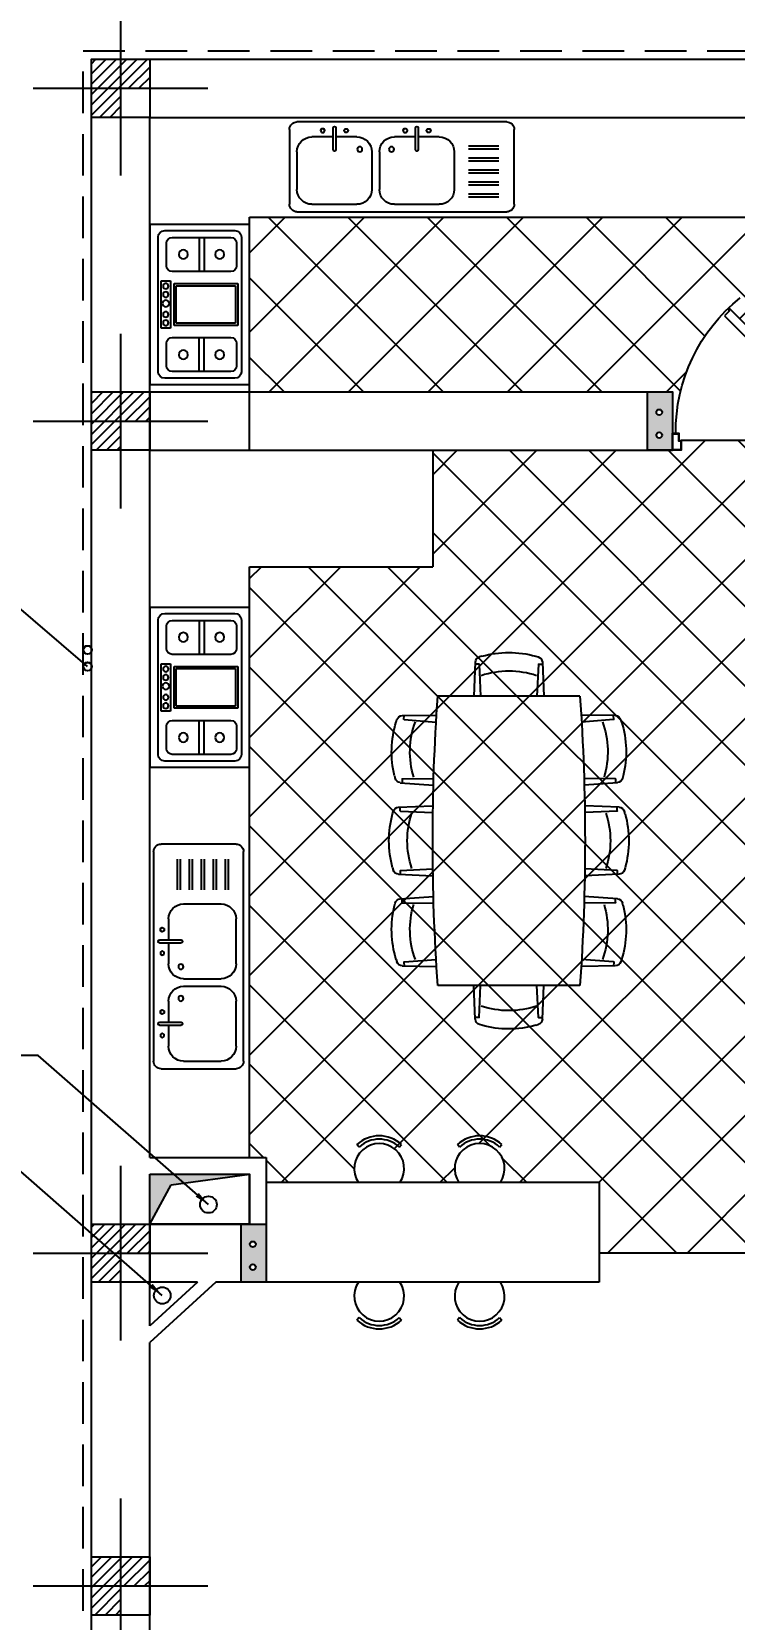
# Model space of a CAD drawing. Header units: inches. Extents: x -1482 to -895, y -39 to 122.
# Drawn here: x -1437.9 to -1433.68, y 71.57 to 81.11 of the extents above; entities that cross this region are included whole.
import ezdxf

# ---------------------------------------------------------------- set-up
doc = ezdxf.new("R2010")
doc.units = ezdxf.units.IN
doc.header["$MEASUREMENT"] = 0
doc.header["$PDMODE"] = 3
doc.linetypes.add('DASHED2', pattern=[0.375, 0.25, -0.125])
doc.layers.get('Defpoints').update_dxf_attribs({"lineweight": 15})
for name, color, linetype in [('1', 251, 'Continuous'), ('axe', 150, 'Continuous'), ('fur', 22, 'Continuous'), ('GRADIANT', 251, 'Continuous')]:
    doc.layers.add(name, color=color, linetype=linetype)
doc.styles.add('COLI', font='TIMES.TTF', dxfattribs={"height": 0.25})
doc.styles.get("Standard").update_dxf_attribs({"font": 'verdana.TTF'})
doc.dimstyles.new('111', dxfattribs={"dimscale": 0, "dimtxt": 0.2, "dimasz": 0.1, "dimexe": 0.2, "dimexo": 0.5, "dimgap": 0.1, "dimtad": 1, "dimlfac": 1, "dimzin": 0, "dimdsep": 46, "dimtxsty": 'COLI', "dimblk1": 'OPEN30', "dimblk2": 'OPEN30', "dimsah": 1, "dimcen": 0, "dimse1": 1, "dimse2": 1, "dimclrd": 252, "dimclre": 1, "dimclrt": 1, "dimadec": 0, "dimazin": 0, "dimtfac": 0.5, "dimtix": 1, "dimtofl": 0, "dimtmove": 2, "dimatfit": 3, "dimldrblk": 'OPEN30', "dimfxl": 1, "dimtolj": 1, "dimtzin": 0, "dimlwd": 5, "dimarcsym": 0})
doc.dimstyles.get("Standard").update_dxf_attribs({"dimtxt": 0.2, "dimasz": 0.09, "dimexe": 0.18, "dimexo": 0.0625, "dimgap": 0.09, "dimtad": 0, "dimzin": 0, "dimdsep": 46, "dimtxsty": 'Standard', "dimblk": 'ARCHTICK', "dimcen": 0.09, "dimse1": 1, "dimse2": 1, "dimclrd": 1, "dimclrt": 1, "dimadec": 0, "dimazin": 0, "dimtfac": 1, "dimtofl": 0, "dimtmove": 1, "dimatfit": 3, "dimfxl": 1, "dimtolj": 1, "dimtzin": 0, "dimarcsym": 0})

# ---------------------------------------------------------------- blocks, each defined once
blk = doc.blocks.new('A$C78557366')
at = {"layer": 'GRADIANT', "ltscale": 0.3}
h = blk.add_hatch(dxfattribs=at)
h.set_pattern_fill('ANSI31', color=256, scale=0.2)
h.paths.add_polyline_path([(-0.1, 0), (0, 0), (0, 0.1), (-0.1, 0.1)], flags=16)
h.paths.add_polyline_path([(0.1, 0), (0.1, 0.1), (-0.1, 0.1), (-0.1, 0)], flags=17)
h.paths.add_polyline_path([(0, -0.1), (0.1, -0.1), (0.1, 0.1), (0, 0.1)])
h.paths.add_polyline_path([(0.1, -0.1), (0.1, 0.1), (-0.1, 0.1), (-0.1, -0.1)])
at = {"layer": 'axe', "ltscale": 0.3}
for p, q in [((0, 0.3), (0, -0.3)), ((-0.3, 0), (0.3, 0))]:
    blk.add_line(p, q, dxfattribs=at)
blk.add_lwpolyline([(0.1, 0.1), (-0.1, 0.1), (-0.1, -0.1), (0.1, -0.1)], close=True, dxfattribs=at)
blk = doc.blocks.new('_Open30')
at = {"color": 0, "linetype": 'ByBlock', "lineweight": -2}
for p, q in [((-1, 0.268), (0, 0)), ((0, 0), (-1, -0.268)), ((0, 0), (-1, 0))]:
    blk.add_line(p, q, dxfattribs=at)
blk = doc.blocks.new('*D555')
at = {"color": 252, "lineweight": 5, "ltscale": 0.3, "transparency": 16777216}
blk.add_line((-1438.2038, 80.8979), (-1438.2038, 63.0979), dxfattribs=at)
at = {"layer": 'Defpoints', "color": 0, "ltscale": 0.3, "transparency": 16777216}
for p in [(-1437.016, 80.9979), (-1438.2038, 62.9979), (-1437.016, 62.9979)]:
    blk.add_point(p, dxfattribs=at)
at = {"color": 252, "lineweight": 5, "ltscale": 0.3, "transparency": 16777216, "xscale": 0.1, "yscale": 0.1, "zscale": 0.1}
for p, rotation in [((-1438.2038, 80.9979), 90), ((-1438.2038, 62.9979), 270)]:
    blk.add_blockref('_Open30', p, dxfattribs=dict(at, rotation=rotation))
at = {"color": 1, "ltscale": 0.3, "transparency": 16777216, "insert": (-1438.4313, 71.9979), "char_height": 0.25, "attachment_point": 5, "rotation": 90, "style": 'COLI'}
blk.add_mtext('\\A1;18.00', dxfattribs=at)
blk = doc.blocks.new('A$C3F8B090B')
h = blk.add_hatch(color=1)
h.paths.add_polyline_path([(0, 0), (0.15, 0), (0.15, 0.35), (0, 0.35)])
h.paths.add_polyline_path([(0.0977, 0.122, -1), (0.063, 0.122, -1)], flags=16)
h.paths.add_polyline_path([(0.0977, 0.2594, -1), (0.063, 0.2594, -1)], flags=16)
at = {"color": 1}
blk.add_lwpolyline([(0.15, 0.35), (0.15, 0), (0, 0), (0, 0.35)], close=True, dxfattribs=at)
for centre in [(0.0803, 0.2594), (0.0803, 0.122)]:
    blk.add_circle(centre, 0.0174, dxfattribs=at)
blk = doc.blocks.new('DR10045K')
at = {"layer": 'fur', "color": 227}
blk.add_line((-0.0481, -0.0545), (-0.9919, -0.0545), dxfattribs=at)
at = {"layer": 'fur', "color": 227, "linetype": 'Continuous'}
for p, q in [((-0.4028, -0.4202), (-0.0603, -0.0777)), ((-0.0603, -0.0777), (-0.0314, -0.1067)), ((-0.0143, -0.1017), (-0.3678, -0.4552)), ((-0.031, -0.107), (-0.02, -0.096)), ((-0.02, -0.096), (-0.0143, -0.1017)), ((-0.7454, -0.7628), (-0.4028, -0.4202)), ((-0.3678, -0.4552), (-0.7214, -0.8088)), ((-0.716, -0.7921), (-0.7454, -0.7628)), ((-0.7271, -0.8031), (-0.716, -0.7921)), ((-0.7214, -0.8088), (-0.7271, -0.8031))]:
    blk.add_line(p, q, dxfattribs=at)
for points in [[(-0.9919, -0.0545), (-0.9919, 0), (-1.04, 0), (-1.04, -0.096), (-1.0044, -0.096), (-1.0044, -0.0545)], [(-0.0481, -0.0545), (-0.0481, 0), (0, 0), (0, -0.096), (-0.0356, -0.096), (-0.0356, -0.0545)], [(-0.9939, -0.0525), (-0.9939, -0.002), (-1.038, -0.002), (-1.038, -0.094), (-1.0064, -0.094), (-1.0064, -0.0525)], [(-0.0461, -0.0525), (-0.0461, -0.002), (-0.002, -0.002), (-0.002, -0.094), (-0.0336, -0.094), (-0.0336, -0.0525)]]:
    blk.add_lwpolyline(points, close=True, dxfattribs=at)
at = {"layer": 'fur', "color": 227}
blk.add_arc((-0.0497, -0.1055), 0.9725, 179.43894, 231.41438, dxfattribs=at)
blk = doc.blocks.new('A$C2BA71186')
at = {"layer": 'fur', "linetype": 'Continuous'}
for p, q in [((-0.2927, -0.0309), (-0.2927, 0.7691)), ((-0.2927, 0.7691), (0.2073, 0.7691)), ((0.1323, 0.7392), (-0.2193, 0.7392)), ((0.2073, 0.7691), (0.2073, -0.0309)), ((-0.2522, 0.7064), (-0.2522, 0.0328)), ((-0.2275, 0.6762), (-0.2275, 0.563)), ((0.0944, 0.7048), (-0.1989, 0.7048)), ((-0.0654, 0.7033), (-0.0654, 0.533)), ((-0.0408, 0.7033), (-0.0408, 0.5331)), ((0.123, 0.563), (0.123, 0.6762)), ((0.1651, 0.0328), (0.1651, 0.7064)), ((-0.1989, 0.5344), (0.0944, 0.5344)), ((0.1038, 0.4877), (0.1038, 0.2506)), ((0.1496, 0.4877), (0.1038, 0.4877)), ((0.1496, 0.2506), (0.1496, 0.4877)), ((-0.2334, 0.4739), (-0.2334, 0.2645)), ((0.0852, 0.4739), (-0.2334, 0.4739)), ((-0.2228, 0.4634), (-0.2228, 0.2751)), ((0.0746, 0.4634), (-0.2228, 0.4634)), ((0.0746, 0.2751), (0.0746, 0.4634)), ((0.0852, 0.2645), (0.0852, 0.4739)), ((-0.2334, 0.2645), (0.0852, 0.2645)), ((-0.2228, 0.2751), (0.0746, 0.2751)), ((0.1038, 0.2506), (0.1496, 0.2506)), ((-0.2275, 0.1753), (-0.2275, 0.062)), ((0.0944, 0.2039), (-0.1989, 0.2039)), ((-0.0654, 0.0349), (-0.0654, 0.2052)), ((-0.0408, 0.0349), (-0.0408, 0.2051)), ((0.123, 0.062), (0.123, 0.1753)), ((-0.2193, 0), (0.1323, 0)), ((-0.1989, 0.0334), (0.0944, 0.0334)), ((0.2073, -0.0309), (-0.2927, -0.0309))]:
    blk.add_line(p, q, dxfattribs=at)
for centre, radius in [((-0.1433, 0.6203), 0.0229), ((0.0387, 0.6203), 0.0229), ((0.1267, 0.4189), 0.0137), ((0.1269, 0.4612), 0.0137), ((0.1267, 0.3747), 0.0166), ((0.1267, 0.3193), 0.0137), ((0.1269, 0.277), 0.0137), ((-0.1433, 0.1179), 0.0229), ((0.0387, 0.1179), 0.0229)]:
    blk.add_circle(centre, radius, dxfattribs=at)
for centre, radius, start, end in [((-0.2193, 0.7064), 0.0328, 90, 180), ((0.1323, 0.7064), 0.0328, 0, 90), ((-0.1989, 0.6762), 0.0286, 90, 180), ((0.0944, 0.6762), 0.0286, 0, 90), ((-0.1989, 0.563), 0.0286, 180, 270), ((0.0944, 0.563), 0.0286, 270, 0), ((-0.1989, 0.1753), 0.0286, 90, 180), ((0.0944, 0.1753), 0.0286, 0, 90), ((-0.2193, 0.0328), 0.0328, 180, 270), ((-0.1989, 0.062), 0.0286, 180, 270), ((0.0944, 0.062), 0.0286, 270, 0), ((0.1323, 0.0328), 0.0328, 270, 0)]:
    blk.add_arc(centre, radius, start, end, dxfattribs=at)
blk = doc.blocks.new('Sink8')
at = {"layer": 'fur'}
for p, q in [((-0.575, 0), (0.825, 0)), ((-0.625, -0.55), (-0.625, -0.05)), ((-0.125, -0.1), (0.015, -0.1)), ((0.015, -0.04), (0.015, -0.184)), ((0.035, -0.04), (0.035, -0.184)), ((0.035, -0.1), (0.175, -0.1)), ((0.425, -0.1), (0.565, -0.1)), ((0.565, -0.04), (0.565, -0.184)), ((0.585, -0.04), (0.585, -0.184)), ((0.585, -0.1), (0.725, -0.1)), ((0.875, -0.05), (0.875, -0.55)), ((-0.32, -0.16), (-0.523, -0.16)), ((-0.32, -0.18), (-0.523, -0.18)), ((-0.225, -0.2), (-0.225, -0.45)), ((0.275, -0.2), (0.275, -0.45)), ((0.325, -0.2), (0.325, -0.45)), ((0.825, -0.2), (0.825, -0.45)), ((-0.32, -0.24), (-0.523, -0.24)), ((-0.32, -0.26), (-0.523, -0.26)), ((-0.32, -0.32), (-0.523, -0.32)), ((-0.32, -0.34), (-0.523, -0.34)), ((-0.32, -0.4), (-0.523, -0.4)), ((-0.32, -0.42), (-0.523, -0.42)), ((-0.32, -0.48), (-0.523, -0.48)), ((-0.32, -0.5), (-0.523, -0.5)), ((0.825, -0.6), (-0.575, -0.6)), ((0.175, -0.55), (-0.125, -0.55)), ((0.725, -0.55), (0.425, -0.55))]:
    blk.add_line(p, q, dxfattribs=at)
for points in [[(-0.061, -0.071), (-0.046, -0.071), (-0.038, -0.058), (-0.046, -0.045), (-0.061, -0.045), (-0.068, -0.058)], [(0.111, -0.071), (0.096, -0.071), (0.088, -0.058), (0.096, -0.045), (0.111, -0.045), (0.118, -0.058)], [(0.489, -0.071), (0.504, -0.071), (0.512, -0.058), (0.504, -0.045), (0.489, -0.045), (0.482, -0.058)], [(0.661, -0.071), (0.646, -0.071), (0.638, -0.058), (0.646, -0.045), (0.661, -0.045), (0.668, -0.058)]]:
    blk.add_lwpolyline(points, close=True, dxfattribs=at)
for centre in [(0.194, -0.182), (0.406, -0.182)]:
    blk.add_circle(centre, 0.017, dxfattribs=at)
for centre, radius, start, end in [((-0.575, -0.05), 0.05, 90, 180), ((-0.125, -0.2), 0.1, 90, 180), ((0.025, -0.04), 0.01, 0, 180), ((0.175, -0.2), 0.1, 0, 90), ((0.425, -0.2), 0.1, 90, 180), ((0.575, -0.04), 0.01, 0, 180), ((0.725, -0.2), 0.1, 0, 90), ((0.825, -0.05), 0.05, 0, 90), ((0.025, -0.184), 0.01, 180, 0), ((0.575, -0.184), 0.01, 180, 0), ((-0.125, -0.45), 0.1, 180, 270), ((0.175, -0.45), 0.1, 270, 360), ((0.425, -0.45), 0.1, 180, 270), ((0.725, -0.45), 0.1, 270, 360), ((-0.575, -0.55), 0.05, 180, 270), ((0.825, -0.55), 0.05, 270, 0)]:
    blk.add_arc(centre, radius, start, end, dxfattribs=at)
blk = doc.blocks.new('A$C42381CC8')
at = {"layer": 'fur', "color": 244}
for p, q in [((-0.216, 1.045), (-0.226, 0.802)), ((-0.189, 1.032), (-0.217, 1.032)), ((-0.187, 1.031), (-0.177, 0.802)), ((-0.169, 1.088), (-0.186, 1.083)), ((0.216, 1.088), (0.233, 1.083)), ((0.235, 1.031), (0.225, 0.802)), ((0.236, 1.032), (0.261, 1.032)), ((0.263, 1.045), (0.274, 0.802)), ((-0.484, 0.802), (0.531, 0.802)), ((-0.781, 0.618), (-0.775, 0.635)), ((-0.736, 0.664), (-0.494, 0.667)), ((-0.725, 0.636), (-0.724, 0.665)), ((-0.724, 0.635), (-0.495, 0.618)), ((0.784, 0.664), (0.541, 0.667)), ((0.771, 0.635), (0.542, 0.618)), ((0.772, 0.636), (0.771, 0.665)), ((0.828, 0.618), (0.822, 0.635)), ((-0.792, 0.234), (-0.788, 0.216)), ((0.84, 0.234), (0.835, 0.216)), ((-0.751, 0.185), (-0.515, 0.168)), ((-0.738, 0.212), (-0.738, 0.187)), ((-0.737, 0.213), (-0.514, 0.216)), ((0.784, 0.213), (0.561, 0.216)), ((0.798, 0.185), (0.562, 0.168)), ((0.785, 0.212), (0.785, 0.187)), ((-0.763, 0.01), (-0.52, 0.02)), ((-0.75, -0.017), (-0.75, 0.011)), ((0.81, 0.01), (0.568, 0.02)), ((0.798, -0.017), (0.798, 0.011)), ((-0.806, -0.037), (-0.801, -0.02)), ((-0.749, -0.019), (-0.52, -0.029)), ((0.797, -0.019), (0.568, -0.029)), ((0.853, -0.037), (0.848, -0.02)), ((-0.806, -0.422), (-0.801, -0.439)), ((-0.75, -0.442), (-0.75, -0.467)), ((-0.749, -0.441), (-0.519, -0.43)), ((0.797, -0.441), (0.566, -0.43)), ((0.798, -0.442), (0.798, -0.467)), ((0.853, -0.422), (0.848, -0.439)), ((-0.763, -0.469), (-0.518, -0.48)), ((0.81, -0.469), (0.565, -0.48)), ((-0.792, -0.693), (-0.788, -0.676)), ((-0.751, -0.645), (-0.515, -0.627)), ((-0.738, -0.671), (-0.738, -0.647)), ((-0.737, -0.672), (-0.514, -0.676)), ((0.784, -0.672), (0.561, -0.676)), ((0.798, -0.645), (0.562, -0.627)), ((0.785, -0.671), (0.785, -0.647)), ((0.84, -0.693), (0.835, -0.676)), ((-0.781, -1.078), (-0.775, -1.094)), ((-0.736, -1.123), (-0.494, -1.126)), ((-0.725, -1.095), (-0.724, -1.124)), ((-0.724, -1.094), (-0.495, -1.077)), ((0.784, -1.123), (0.541, -1.126)), ((0.771, -1.094), (0.542, -1.077)), ((0.772, -1.095), (0.771, -1.124)), ((0.828, -1.078), (0.822, -1.094)), ((-0.484, -1.262), (0.531, -1.262)), ((-0.216, -1.504), (-0.226, -1.262)), ((-0.187, -1.491), (-0.177, -1.262)), ((0.235, -1.491), (0.225, -1.262)), ((0.263, -1.504), (0.274, -1.262)), ((-0.189, -1.492), (-0.217, -1.492)), ((-0.169, -1.547), (-0.186, -1.542)), ((0.216, -1.547), (0.233, -1.542)), ((0.236, -1.492), (0.261, -1.492))]:
    blk.add_line(p, q, dxfattribs=at)
for centre, radius, start, end in [((-0.174, 1.043), 0.0416, 106.4199, 177.4596), ((-0.189, 1.031), 0.00104, 2.5404, 90), ((0.024, 0.395), 0.719, 74.4748, 105.5252), ((0.221, 1.043), 0.0416, 2.5404, 73.5801), ((0.236, 1.031), 0.00104, 90, 177.4596), ((0.023, 0.358), 0.625, 71.5812, 108.4188), ((14.213, -0.23), 14.733, 175.9835, 184.0165), ((-14.166, -0.23), 14.733, 355.9835, 4.0165), ((-0.094, 0.405), 0.719, 162.7449, 193.7954), ((-0.736, 0.622), 0.0416, 90.8105, 161.8502), ((-0.724, 0.636), 0.00104, 178.2701, 265.7298), ((-0.057, 0.404), 0.625, 159.8514, 196.6889), ((0.104, 0.404), 0.625, 343.3111, 20.1486), ((0.771, 0.636), 0.00104, 274.2702, 1.7299), ((0.783, 0.622), 0.0416, 18.1498, 89.1895), ((0.141, 0.405), 0.719, 346.2046, 17.2551), ((-0.748, 0.227), 0.0416, 194.6901, 265.7298), ((-0.737, 0.212), 0.00104, 90.8105, 178.2701), ((0.784, 0.212), 0.00104, 1.7299, 89.1895), ((0.795, 0.227), 0.0416, 274.2702, 345.3099), ((-0.761, -0.032), 0.0416, 92.5404, 163.5801), ((0.808, -0.032), 0.0416, 16.4199, 87.4596), ((-0.113, -0.23), 0.719, 164.4748, 195.5252), ((-0.749, -0.017), 0.00104, 180, 267.4596), ((-0.076, -0.229), 0.625, 161.5812, 198.4188), ((0.123, -0.229), 0.625, 341.5812, 18.4188), ((0.796, -0.017), 0.00104, 272.5404, 360), ((0.16, -0.23), 0.719, 344.4748, 15.5252), ((-0.761, -0.427), 0.0416, 196.4199, 267.4596), ((-0.749, -0.442), 0.00104, 92.5404, 180), ((0.796, -0.442), 0.00104, 0, 87.4596), ((0.808, -0.427), 0.0416, 272.5404, 343.5801), ((-0.748, -0.686), 0.0416, 94.2702, 165.3099), ((-0.737, -0.671), 0.00104, 181.7299, 269.1895), ((0.784, -0.671), 0.00104, 270.8105, 358.2701), ((0.795, -0.686), 0.0416, 14.6901, 85.7298), ((-0.094, -0.864), 0.719, 166.2046, 197.2551), ((-0.057, -0.863), 0.625, 163.3111, 200.1486), ((0.104, -0.863), 0.625, 339.8514, 16.6889), ((0.141, -0.864), 0.719, 342.7449, 13.7954), ((-0.736, -1.081), 0.0416, 198.1498, 269.1895), ((-0.724, -1.095), 0.00104, 94.2702, 181.7299), ((0.771, -1.095), 0.00104, 358.2701, 85.7298), ((0.783, -1.081), 0.0416, 270.8105, 341.8502), ((0.023, -0.817), 0.625, 251.5812, 288.4188), ((-0.174, -1.502), 0.0416, 182.5404, 253.5801), ((-0.189, -1.49), 0.00104, 270, 357.4596), ((0.024, -0.854), 0.719, 254.4748, 285.5252), ((0.221, -1.502), 0.0416, 286.4199, 357.4596), ((0.236, -1.49), 0.00104, 182.5404, 270)]:
    blk.add_arc(centre, radius, start, end, dxfattribs=at)
blk = doc.blocks.new('_ArchTick')
at = {"color": 0, "linetype": 'ByBlock', "const_width": 0.15}
blk.add_lwpolyline([(-0.5, -0.5), (0.5, 0.5)], dxfattribs=at)

msp = doc.modelspace()

# ---------------------------------------------------------------- hatches: boundary and pattern name
at = {"ltscale": 0.3}
msp.add_hatch(color=256, dxfattribs=at).paths.add_polyline_path([(-1436.5882, 74.2479), (-1437.1882, 74.2479), (-1437.1882, 73.9479), (-1437.0597, 74.1832)])
at = {"layer": 'fur', "true_color": 0x474747}
h = msp.add_hatch(dxfattribs=at)
h.set_pattern_fill('ANSI37,_O', color=49, scale=2.7)
h.set_pattern_definition([(45, (0, 0), (-0.23864854, 0.23864854), []), (135, (0, 0), (-0.23864854, -0.23864854), [])])
h.paths.add_polyline_path([(-1436.5882, 79.9979), (-1436.5882, 78.9479), (-1434.1967, 78.9479), (-1434.1967, 78.9479), (-1434.0467, 78.9479), (-1434.0467, 78.6994), (-1434.0278, 78.6994, -0.207434), (-1433.7097, 79.4534), (-1433.3357, 79.0794), (-1433.0292, 78.7729), (-1432.9467, 78.7729), (-1432.9467, 78.9479), (-1432.8882, 78.9479), (-1432.8882, 79.3479), (-1432.8882, 79.9979)])
h = msp.add_hatch(dxfattribs=at)
h.set_pattern_fill('ANSI37,_O', color=49, scale=2.7)
h.set_pattern_definition([(45, (-236.21375, 0), (-0.23864854, 0.23864854), []), (135, (-236.21375, 0), (-0.23864854, -0.23864854), [])])
edge = h.paths.add_edge_path()
edge.add_line((-1436.5882, 74.3479), (-1436.4882, 74.3479))
edge.add_line((-1436.4882, 74.3479), (-1436.4882, 74.1979))
edge.add_line((-1436.4882, 74.1979), (-1435.9338, 74.1979))
edge.add_arc((-1435.8094, 74.2817), 0.15, -33.95408, 213.95408, ccw=False)
edge.add_line((-1435.6849, 74.1979), (-1435.3305, 74.1979))
edge.add_arc((-1435.206, 74.2817), 0.15, -33.95408, 213.95408, ccw=False)
edge.add_line((-1435.0816, 74.1979), (-1434.4882, 74.1979))
edge.add_line((-1434.4882, 74.1979), (-1434.4882, 73.7729))
edge.add_line((-1434.4882, 73.7729), (-1433.5883, 73.7729))
edge.add_line((-1433.5883, 73.7729), (-1433.5882, 73.9479))
edge.add_line((-1433.5882, 73.9479), (-1433.4882, 73.9479))
edge.add_line((-1433.4882, 73.9479), (-1433.4882, 75.4723))
edge.add_line((-1433.4882, 75.4723), (-1432.8882, 75.4723))
edge.add_line((-1432.8882, 75.4723), (-1432.8882, 76.8768))
edge.add_line((-1432.8882, 76.8768), (-1433.4882, 76.8768))
edge.add_line((-1433.4882, 76.8768), (-1433.4882, 77.6873))
edge.add_line((-1433.4882, 77.6873), (-1432.8882, 77.6873))
edge.add_line((-1432.8882, 77.6873), (-1432.8882, 78.5979))
edge.add_line((-1432.8882, 78.5979), (-1432.9467, 78.5979))
edge.add_line((-1432.9467, 78.5979), (-1432.9975, 78.5979))
edge.add_line((-1432.9975, 78.5979), (-1432.9975, 78.6556))
edge.add_line((-1432.9975, 78.6556), (-1433.9958, 78.6556))
edge.add_line((-1433.9958, 78.6556), (-1433.9958, 78.5979))
edge.add_line((-1433.9958, 78.5979), (-1434.0467, 78.5979))
edge.add_line((-1434.0467, 78.5979), (-1435.4882, 78.5979))
edge.add_line((-1435.4882, 78.5979), (-1435.4882, 77.8979))
edge.add_line((-1435.4882, 77.8979), (-1436.5882, 77.8979))
edge.add_line((-1436.5882, 77.8979), (-1436.5882, 74.3479))

# ---------------------------------------------------------------- linework, layer by layer
at = {"color": 251, "linetype": 'DASHED2'}
for p, q in [((-1437.5882, 62.9979), (-1437.5882, 80.9979)), ((-1437.5882, 80.9979), (-1425.5882, 80.9979)), ((-1437.5882, 80.9979), (-1425.5882, 80.9979))]:
    msp.add_line(p, q, dxfattribs=at)
at = {"ltscale": 0.3}
for p, q in [((-1437.5382, 80.9479), (-1432.5382, 80.9479)), ((-1437.5382, 62.9979), (-1437.5382, 80.9479)), ((-1437.1882, 80.5979), (-1425.9882, 80.5979)), ((-1437.1882, 74.3479), (-1437.1882, 80.5979)), ((-1437.1882, 78.9479), (-1434.0467, 78.9479)), ((-1434.0467, 78.9479), (-1434.0467, 78.5979)), ((-1437.1882, 78.5979), (-1434.0467, 78.5979)), ((-1437.1882, 74.3479), (-1436.4882, 74.3479)), ((-1436.4882, 74.3479), (-1436.4882, 73.9479)), ((-1437.1882, 74.2479), (-1436.5882, 74.2479)), ((-1437.1882, 73.3359), (-1437.1882, 74.2479)), ((-1437.0597, 74.1832), (-1436.5882, 74.2479)), ((-1436.5882, 74.2479), (-1436.5882, 73.9479)), ((-1437.1882, 73.9479), (-1437.0597, 74.1832)), ((-1437.1882, 73.9479), (-1436.4882, 73.9479)), ((-1436.4882, 73.9479), (-1436.4882, 73.5979)), ((-1436.9003, 73.5979), (-1437.1882, 73.5979)), ((-1436.4882, 73.5979), (-1436.79, 73.5979)), ((-1437.1882, 63.7103), (-1437.1882, 73.2355))]:
    msp.add_line(p, q, dxfattribs=at)
at = {"color": 252, "ltscale": 0.3}
for p, q in [((-1436.5882, 79.9979), (-1432.8882, 79.9979)), ((-1436.5882, 78.5979), (-1436.5882, 79.9979)), ((-1435.4882, 78.5979), (-1435.4882, 77.8979)), ((-1436.5882, 74.3479), (-1436.5882, 77.8979)), ((-1436.5882, 77.8979), (-1435.4882, 77.8979)), ((-1436.5882, 73.9479), (-1436.5882, 74.2479)), ((-1436.4882, 74.1979), (-1436.4883, 73.9479)), ((-1434.4882, 74.1979), (-1436.4882, 74.1979)), ((-1434.4882, 74.1979), (-1434.4882, 73.5979)), ((-1436.4882, 73.8661), (-1436.4882, 73.5979)), ((-1433.5883, 73.7729), (-1434.4882, 73.7729)), ((-1434.4882, 73.5979), (-1436.4882, 73.5979))]:
    msp.add_line(p, q, dxfattribs=at)
at = {"ltscale": 0.5}
for p, q in [((-1436.9003, 73.5979), (-1437.1882, 73.3359)), ((-1436.79, 73.5979), (-1437.1882, 73.2355))]:
    msp.add_line(p, q, dxfattribs=at)
at = {"ltscale": 0.3}
msp.add_lwpolyline([(-1437.1882, 74.2479), (-1436.5882, 74.2479), (-1436.5882, 73.9479), (-1437.1882, 73.9479)], close=True, dxfattribs=at)
at = {"color": 4}
for centre in [(-1436.8355, 74.0644), (-1437.1126, 73.5183)]:
    msp.add_circle(centre, 0.0502, dxfattribs=at)
at = {"layer": '1'}
msp.add_line((-1437.5614, 77.2981), (-1438.0443, 77.7132), dxfattribs=at)
for centre in [(-1437.5614, 77.3981), (-1437.5611, 77.3974), (-1437.5614, 77.2981), (-1437.5611, 77.2974)]:
    msp.add_circle(centre, 0.0253, dxfattribs=at)
at = {"layer": 'fur'}
for p, q in [((-1435.9295, 74.4102), (-1435.9434, 74.425)), ((-1435.6892, 74.4102), (-1435.6753, 74.425)), ((-1435.3262, 74.4102), (-1435.3401, 74.425)), ((-1435.0859, 74.4102), (-1435.072, 74.425)), ((-1435.9295, 73.3856), (-1435.9434, 73.3708)), ((-1435.6892, 73.3856), (-1435.6753, 73.3708)), ((-1435.3262, 73.3856), (-1435.3401, 73.3708)), ((-1435.0859, 73.3856), (-1435.072, 73.3708))]:
    msp.add_line(p, q, dxfattribs=at)
for centre, radius, start, end in [((-1435.8094, 74.2817), 0.15, 326.04592, 213.95408), ((-1435.8094, 74.2817), 0.1963, 46.92052, 133.07948), ((-1435.8094, 74.2817), 0.1759, 46.92052, 133.07948), ((-1435.206, 74.2817), 0.15, 326.04592, 213.95408), ((-1435.206, 74.2817), 0.1963, 46.92052, 133.07948), ((-1435.206, 74.2817), 0.1759, 46.92052, 133.07948), ((-1435.8094, 73.5141), 0.15, 146.04592, 33.95408), ((-1435.206, 73.5141), 0.15, 146.04592, 33.95408), ((-1435.8094, 73.5141), 0.1963, 226.92052, 313.07948), ((-1435.8094, 73.5141), 0.1759, 226.92052, 313.07948), ((-1435.206, 73.5141), 0.1963, 226.92052, 313.07948), ((-1435.206, 73.5141), 0.1759, 226.92052, 313.07948)]:
    msp.add_arc(centre, radius, start, end, dxfattribs=at)

# ---------------------------------------------------------------- block references
at = {"color": 29, "xscale": -0.8999999999999773, "yscale": 0.8999999999999986, "zscale": 0.8999999999999986}
msp.add_blockref('Sink8', (-1435.561, 80.5705), dxfattribs=at)
at = {"xscale": 0.9999900196616685, "yscale": 0.9999900196616685, "zscale": 0.9999900196616685, "rotation": 179.9881526941475}
for p in [(-1434.0467, 78.9479), (-1436.4882, 73.9479)]:
    msp.add_blockref('A$C3F8B090B', p, dxfattribs=at)
at = {"color": 29, "xscale": -0.8999999999999986, "yscale": 0.8999999999999986, "zscale": 0.8999999999999986, "rotation": 90}
msp.add_blockref('Sink8', (-1437.1647, 75.6688), dxfattribs=at)
at = {"layer": '1', "color": 236, "xscale": -0.8418586604936991, "yscale": 0.8418586604936991, "zscale": 0.8418586604936957}
msp.add_blockref('A$C42381CC8', (-1435.0108, 76.4443), dxfattribs=at)
at = {"layer": 'axe', "ltscale": 0.3, "xscale": -1.750000000001592, "yscale": 1.750000000001592, "zscale": 1.750000000001592, "rotation": 90}
for p in [(-1437.3632, 80.7729), (-1437.3632, 78.7729), (-1437.3632, 73.7729), (-1437.3632, 71.7729)]:
    msp.add_blockref('A$C78557366', p, dxfattribs=at)
at = {"layer": 'fur', "xscale": -1.199999999997715, "yscale": 1.199999999997726, "zscale": 1.199999999997726}
for p in [(-1436.9395, 79.0305), (-1436.9395, 76.7298)]:
    msp.add_blockref('A$C2BA71186', p, dxfattribs=at)
at = {"layer": 'fur', "xscale": -1.057732886923553, "yscale": 1.057732886923734, "zscale": 1.057732886923743, "rotation": 179.999988508761}
msp.add_blockref('DR10045K', (-1432.9467, 78.5979), dxfattribs=at)

# ---------------------------------------------------------------- dimensions: what is measured, and where the dimension line sits
at = {"ltscale": 0.3}
dim = msp.add_linear_dim(base=(-1438.2038, 62.9979), p1=(-1437.016, 80.9979), p2=(-1437.016, 62.9979), angle=90, dimstyle='111', override={"dimscale": 1}, dxfattribs=at)
dim.commit()
dim.dimension.update_dxf_attribs({"geometry": '*D555', "text_midpoint": (-1438.4313, 71.9979)})

# ---------------------------------------------------------------- leaders
for points in [[(-1436.8355, 74.0644), (-1437.8588, 74.9612), (-1439.0481, 74.9612)], [(-1437.1126, 73.5183), (-1438.1359, 74.4151), (-1439.3253, 74.4151)]]:
    msp.add_leader(points, dimstyle='Standard', override={"dimgap": 0.09, "dimtad": 0, "dimfxl": 0.05})

doc.saveas('drawing.dxf')
